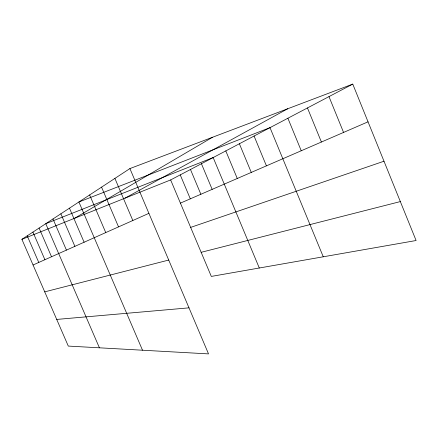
<?xml version="1.0" encoding="UTF-8"?>
<svg xmlns="http://www.w3.org/2000/svg" width="438" height="438" viewBox="0 0 438 438"><rect width="100%" height="100%" fill="white"/><g stroke="black" fill="none" stroke-linecap="round" stroke-linejoin="round"><path stroke-width="0.66" d="M129.911 168.575L208.526 353.899L68.295 346.075L21.9 239.323L129.911 168.575L352.765 84.101L416.1 240.517L211.313 276.416L170.645 179.93L352.765 84.101M74.548 218.299L212.485 137.275M124.994 198.157L287.722 108.755M33.058 264.995L148.904 213.344M180.418 203.123L368.04 121.824M21.9 239.323L170.645 179.93M190.65 227.399L383.995 161.228M44.736 291.861L168.718 260.057M201.151 252.321L400.332 201.584M56.716 319.428L188.992 307.848M39.097 228.061L51.525 256.761M32.932 232.096L44.906 259.712M27.216 235.841L38.768 262.45M52.993 218.956L66.439 250.114M99.415 347.81L45.76 223.692L213.169 157.554L259.296 268.007M142.509 350.214L78.906 201.984L270.005 127.644L323.266 256.788M69.467 208.165L84.112 242.23M60.866 213.799L74.887 246.348M89.637 194.954L105.75 232.589M114.904 178.403L132.829 220.511M101.567 187.141L118.534 226.884M190.475 169.495L200.872 194.258M180.237 174.882L190.311 198.836M201.431 163.73L212.162 189.364M239.383 143.763L251.281 172.413M225.789 150.913L237.27 178.485M254.078 136.026L266.419 165.854M287.886 118.238L301.245 150.765M307.46 107.94L321.404 142.032M328.982 96.612L343.562 132.429"/></g></svg>
